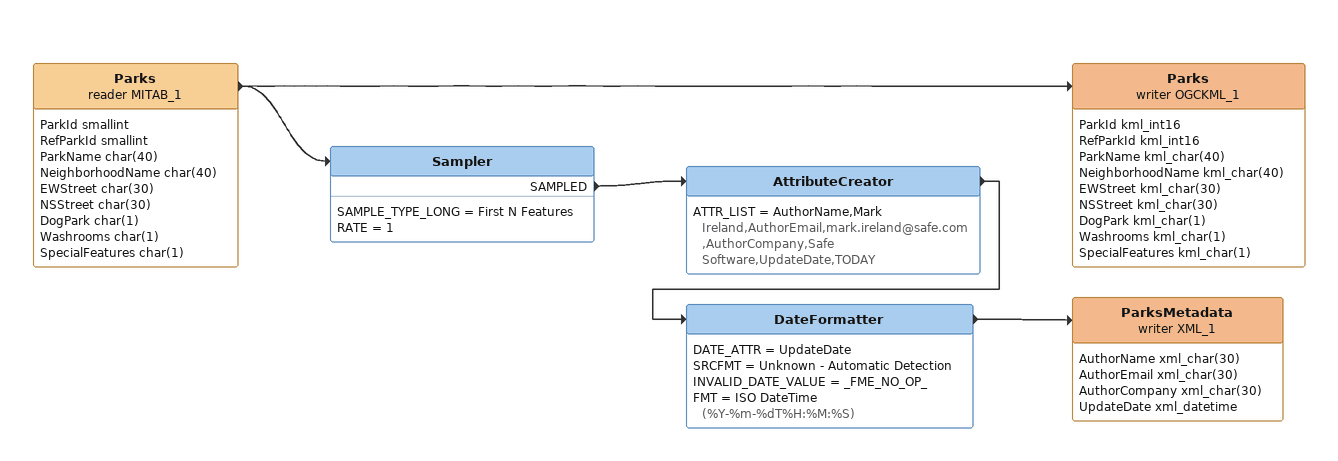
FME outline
Parks (reader MITAB_1)
    attributes: ParkId smallint, RefParkId smallint, ParkName char(40), NeighborhoodName char(40), EWStreet char(30), NSStreet char(30), DogPark char(1), Washrooms char(1), SpecialFeatures char(1)
    -> Parks (writer OGCKML_1)
    -> Sampler
Parks (writer OGCKML_1)
    attributes: ParkId kml_int16, RefParkId kml_int16, ParkName kml_char(40), NeighborhoodName kml_char(40), EWStreet kml_char(30), NSStreet kml_char(30), DogPark kml_char(1), Washrooms kml_char(1), SpecialFeatures kml_char(1)
Sampler
    SAMPLE_TYPE_LONG = First N Features
    RATE = 1
    SAMPLED -> AttributeCreator
AttributeCreator
    ATTR_LIST = AuthorName,Mark Ireland,AuthorEmail,mark.ireland@safe.com,AuthorCompany,Safe Software,UpdateDate,TODAY
    -> DateFormatter
DateFormatter
    DATE_ATTR = UpdateDate
    SRCFMT = Unknown - Automatic Detection
    INVALID_DATE_VALUE = _FME_NO_OP_
    FMT = ISO DateTime (%Y-%m-%dT%H:%M:%S)
    -> ParksMetadata (writer XML_1)
ParksMetadata (writer XML_1)
    attributes: AuthorName xml_char(30), AuthorEmail xml_char(30), AuthorCompany xml_char(30), UpdateDate xml_datetime
